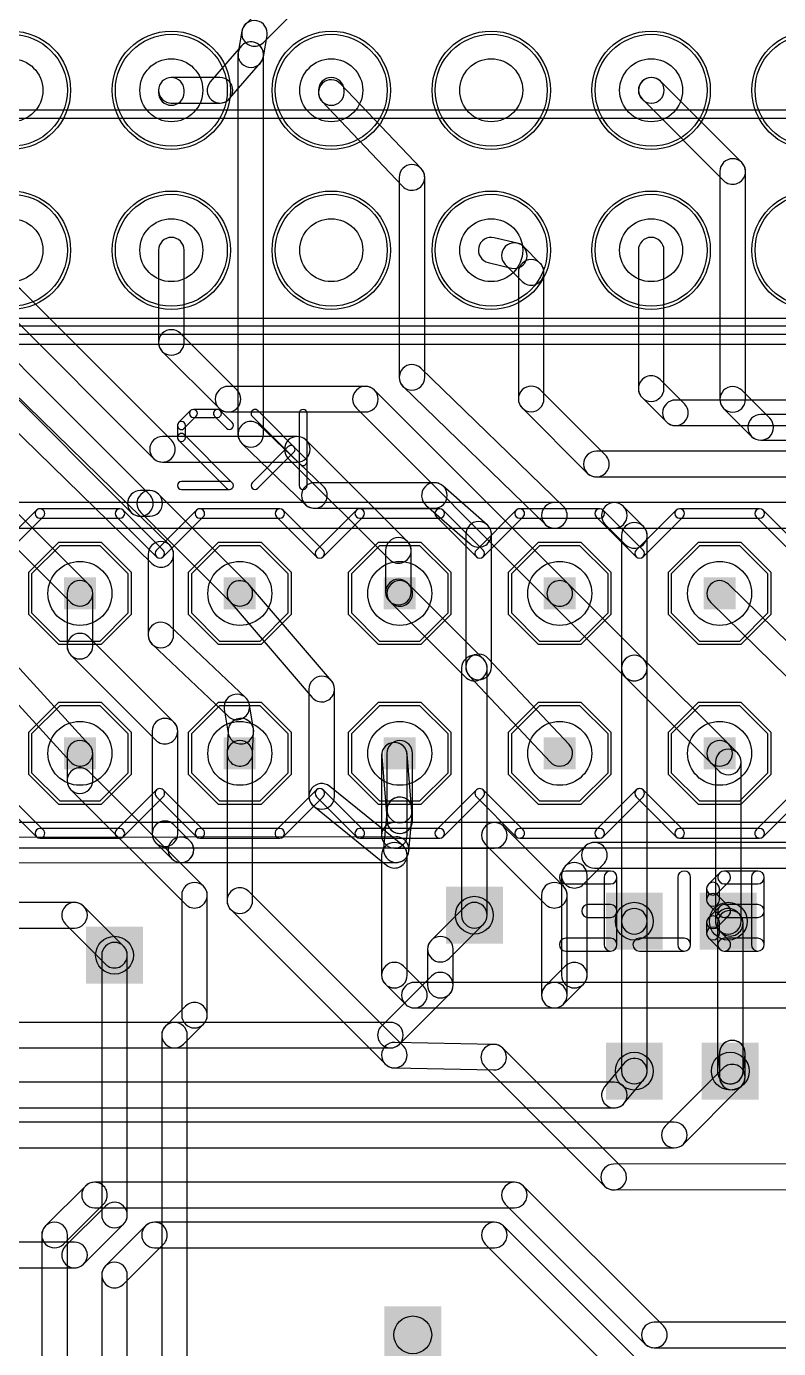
# Model space of a CAD drawing. Extents: x -3 to 127, y -3 to 73.
# Drawn here: x 27.01 to 38.96, y 41.18 to 62.18 of the extents above; entities that cross this region are included whole.
import ezdxf

# ---------------------------------------------------------------- set-up
doc = ezdxf.new("R2010")
doc.units = 0
for name, color, linetype in [('1', 22, 'CONTINUOUS'), ('16', 175, 'CONTINUOUS'), ('17', 82, 'CONTINUOUS'), ('18', 82, 'CONTINUOUS'), ('21', 253, 'CONTINUOUS'), ('22', 253, 'CONTINUOUS'), ('255', 2, 'CONTINUOUS'), ('26', 253, 'CONTINUOUS'), ('29', 253, 'CONTINUOUS'), ('30', 253, 'CONTINUOUS'), ('44', 253, 'CONTINUOUS'), ('52', 253, 'CONTINUOUS')]:
    doc.layers.add(name, color=color, linetype=linetype)

# ---------------------------------------------------------------- blocks, each defined once
blk = doc.blocks.new('RECT')
blk.add_solid([(-0.5, -0.5), (0.5, -0.5), (-0.5, 0.5), (0.5, 0.5)])
blk = doc.blocks.new('OCTAGONP')
blk.add_lwpolyline([(-0.5, -0.2071), (-0.5, 0.2071), (-0.2071, 0.5), (0.2071, 0.5), (0.5, 0.2071), (0.5, -0.2071), (0.2071, -0.5), (-0.2071, -0.5)], close=True)
blk = doc.blocks.new('ROUNDP')
blk.add_circle((0, 0), 0.5)
blk = doc.blocks.new('SQUAREV')
blk.add_solid([(-0.5, -0.5), (0.5, -0.5), (-0.5, 0.5), (0.5, 0.5)])

msp = doc.modelspace()

# ---------------------------------------------------------------- linework, layer by layer
at = {"layer": '1'}
for points in [[(31.6487, 61.1708), (31.6487, 61.1351, 1), (32.0551, 61.1351), (32.0551, 61.1708, 1)], [(31.7046, 60.9952), (32.9855, 59.6467, 1), (33.2802, 59.9265), (31.9993, 61.2751, 1)], [(32.9297, 59.7866), (32.9297, 56.6116, 1), (33.3361, 56.6116), (33.3361, 59.7866, 1)], [(24.6537, 58.4871), (28.6759, 54.465, 1), (28.9633, 54.7524), (24.9411, 58.7745, 1)], [(29.1087, 58.6308), (29.1087, 57.165, 1), (29.5151, 57.165), (29.5151, 58.6308, 1)], [(34.3457, 58.433), (34.7135, 58.3469, 1), (34.8061, 58.7426), (34.4382, 58.8287, 1)], [(36.7287, 58.6308), (36.7287, 56.4329, 1), (37.1351, 56.4329), (37.1351, 58.6308, 1)], [(34.6161, 58.4011), (34.8833, 58.1339, 1), (35.1706, 58.4213), (34.9035, 58.6884, 1)], [(34.8237, 58.2776), (34.8237, 56.2682, 1), (35.2301, 56.2682), (35.2301, 58.2776, 1)], [(26.6283, 57.7233), (29.0274, 55.3242, 1), (29.3148, 55.6115), (26.9156, 58.0107, 1)], [(29.1683, 57.0213), (30.0691, 56.1205, 1), (30.3564, 56.4078), (29.4556, 57.3086, 1)], [(23.9373, 56.8136), (27.7161, 53.0348, 1), (28.0034, 53.3221), (24.2246, 57.1009, 1)], [(32.9914, 56.4658), (35.2533, 54.2714, 1), (35.5363, 54.5631), (33.2744, 56.7574, 1)], [(36.7883, 56.2892), (37.1742, 55.9033, 1), (37.4615, 56.1907), (37.0756, 56.5766, 1)], [(30.2128, 56.0609), (32.3941, 56.0609, 1), (32.3941, 56.4673), (30.2128, 56.4673, 1)], [(32.2504, 56.1205), (35.3361, 53.0348, 1), (35.6234, 53.3221), (32.5377, 56.4078, 1)], [(34.8833, 56.1245), (35.9185, 55.0893, 1), (36.2059, 55.3766), (35.1706, 56.4119, 1)], [(37.3178, 55.8438), (40.2312, 55.8438, 1), (40.2312, 56.2502), (37.3178, 56.2502, 1)], [(29.1711, 55.2647), (31.3122, 55.2647, 1), (31.3122, 55.6711), (29.1711, 55.6711, 1)], [(31.1685, 55.3242), (32.7747, 53.718, 1), (33.0621, 54.0054), (31.4559, 55.6115, 1)], [(36.0622, 55.0298), (39.2381, 55.0298, 1), (39.2381, 55.4362), (36.0622, 55.4362, 1)], [(28.8196, 54.4055), (28.9695, 54.4055, 1), (28.9695, 54.8119), (28.8196, 54.8119, 1)], [(28.8258, 54.465), (30.2561, 53.0348, 1), (30.5434, 53.3221), (29.1132, 54.7524, 1)], [(35.3948, 54.2141), (36.3473, 54.2141, 1), (36.3473, 54.6205), (35.3948, 54.6205, 1)], [(36.2036, 54.2736), (36.5211, 53.9561, 1), (36.8085, 54.2434), (36.491, 54.5609, 1)], [(36.4616, 54.0998), (36.4616, 51.9934, 1), (36.868, 51.9934), (36.868, 54.0998, 1)], [(32.7152, 53.8617), (32.7152, 53.1998, 1), (33.1216, 53.1998), (33.1216, 53.8617, 1)], [(31.8548, 51.7912), (30.5541, 53.3106, 1), (30.2454, 53.0463), (31.546, 51.5269, 1)], [(32.7747, 53.0561), (32.7961, 53.0348, 1), (33.0834, 53.3221), (33.0621, 53.3435, 1)], [(34.2685, 52.1371), (33.0834, 53.3221, 1), (32.7961, 53.0348), (33.9811, 51.8497, 1)], [(34.328, 48.0673), (34.328, 51.9934, 1), (33.9216, 51.9934), (33.9216, 48.0673, 1)], [(36.5211, 51.8497), (37.8761, 50.4948, 1), (38.1634, 50.7821), (36.8085, 52.1371, 1)], [(31.9036, 49.9554), (31.9036, 51.6591, 1), (31.4972, 51.6591), (31.4972, 49.9554, 1)], [(27.6565, 50.6385), (27.6565, 50.2048, 1), (28.0629, 50.2048), (28.0629, 50.6385, 1)], [(30.1965, 50.6385), (30.1965, 48.2998, 1), (30.6029, 48.2998), (30.6029, 50.6385, 1)], [(27.7161, 50.0611), (29.5361, 48.2411, 1), (29.8235, 48.5284), (28.0034, 50.3485, 1)], [(32.9828, 49.1776), (31.8283, 50.1133, 1), (31.5724, 49.7976), (32.7269, 48.8619, 1)], [(33.058, 47.1148), (33.058, 49.0198, 1), (32.6516, 49.0198), (32.6516, 47.1148, 1)], [(35.8861, 49.1634), (35.5686, 48.8459, 1), (35.856, 48.5586), (36.1735, 48.8761, 1)], [(40.7923, 49.223), (36.0298, 49.223, 1), (36.0298, 48.8166), (40.7923, 48.8166, 1)], [(35.5091, 48.7023), (35.5091, 47.1148, 1), (35.9155, 47.1148), (35.9155, 48.7023, 1)], [(29.4766, 48.3848), (29.4766, 46.4798, 1), (29.883, 46.4798), (29.883, 48.3848, 1)], [(30.2561, 48.1561), (32.7111, 45.7011, 1), (32.9985, 45.9884), (30.5434, 48.4435, 1)], [(36.868, 45.5908), (36.868, 47.972, 1), (36.4616, 47.972), (36.4616, 45.5908, 1)], [(38.3325, 48.0839), (38.3007, 48.1157, 1), (38.0134, 47.8283), (38.0451, 47.7966, 1)], [(38.392, 45.5908), (38.392, 47.9403, 1), (37.9856, 47.9403), (37.9856, 45.5908, 1)], [(28.2066, 47.4323), (28.2066, 43.3048, 1), (28.613, 43.3048), (28.613, 47.4323, 1)], [(33.316, 46.9409), (32.9985, 47.2584, 1), (32.7111, 46.9711), (33.0286, 46.6536, 1)], [(35.5686, 47.2584), (35.2511, 46.9409, 1), (35.5385, 46.6536), (35.856, 46.9711, 1)], [(35.3948, 47.0005), (33.1723, 47.0005, 1), (33.1723, 46.5941), (35.3948, 46.5941, 1)], [(29.5361, 46.6234), (29.2186, 46.3059, 1), (29.506, 46.0186), (29.8235, 46.3361, 1)], [(29.1591, 46.1623), (29.1591, 40.1298, 1), (29.5655, 40.1298), (29.5655, 46.1623, 1)], [(32.8507, 45.6416), (34.4273, 45.6099, 1), (34.4355, 46.0162), (32.8589, 46.0479, 1)], [(34.2878, 45.6693), (36.1928, 43.7643, 1), (36.4801, 44.0517), (34.5751, 45.9567, 1)], [(78.8922, 44.143), (36.3363, 44.1112, 1), (36.3366, 43.7048), (78.8925, 43.7366, 1)], [(28.2661, 43.4484), (27.6311, 42.8134, 1), (27.9185, 42.5261), (28.5535, 43.1611, 1)], [(27.7748, 42.873), (26.1873, 42.873, 1), (26.1873, 42.4666), (27.7748, 42.4666, 1)]]:
    msp.add_lwpolyline(points, format="xyb", close=True, dxfattribs=at)
at = {"layer": '16'}
for points in [[(30.776, 61.9303), (31.1641, 62.3184, 1), (30.8767, 62.6057), (30.4886, 62.2176, 1)], [(30.4321, 62.1088), (30.3737, 61.7731, 1), (30.7741, 61.7034), (30.8325, 62.0391, 1)], [(30.2382, 61.0381), (30.7278, 61.6055, 1), (30.42, 61.871), (29.9305, 61.3036, 1)], [(30.3707, 61.7383), (30.3707, 55.7067, 1), (30.7771, 55.7067), (30.7771, 61.7383, 1)], [(29.1087, 61.1708), (29.1087, 61.1351, 1), (29.5151, 61.1351), (29.5151, 61.1708, 1)], [(29.3119, 60.9676), (30.0843, 60.9676, 1), (30.0843, 61.374), (29.3119, 61.374, 1)], [(36.9319, 60.9676), (36.9367, 60.9676, 1), (36.9367, 61.374), (36.9319, 61.374, 1)], [(36.793, 61.0271), (38.0833, 59.7368, 1), (38.3707, 60.0242), (37.0804, 61.3145, 1)], [(38.0238, 59.8805), (38.0238, 56.261, 1), (38.4302, 56.261), (38.4302, 59.8805, 1)], [(25.3715, 57.1975), (29.0039, 53.6536, 1), (29.2877, 53.9445), (25.6553, 57.4883, 1)], [(38.0833, 56.1173), (38.5278, 55.6728, 1), (38.8152, 55.9602), (38.3707, 56.4047, 1)], [(30.4331, 55.5603), (31.444, 54.5883, 1), (31.7256, 54.8812), (30.7147, 55.8532, 1)], [(38.6715, 55.6133), (41.2115, 55.6133, 1), (41.2115, 56.0197), (38.6715, 56.0197, 1)], [(31.5848, 54.5316), (33.4898, 54.5316, 1), (33.4898, 54.938), (31.5848, 54.938, 1)], [(33.3556, 54.5822), (34.0579, 53.9641, 1), (34.3264, 54.2691), (33.6241, 54.8873, 1)], [(33.9889, 54.1166), (33.9889, 52.0102, 1), (34.3953, 52.0102), (34.3953, 54.1166, 1)], [(28.9426, 53.7991), (28.9426, 52.5182, 1), (29.349, 52.5182), (29.349, 53.7991, 1)], [(27.6565, 53.1785), (27.6565, 52.3408, 1), (28.0629, 52.3408), (28.0629, 53.1785, 1)], [(36.8085, 52.1371), (35.6234, 53.3221, 1), (35.3361, 53.0348), (36.5211, 51.8497, 1)], [(39.3699, 52.1437), (38.1617, 53.3238, 1), (37.8778, 53.0331), (39.0859, 51.853, 1)], [(29.0061, 52.3707), (30.2133, 51.2277, 1), (30.4927, 51.5228), (29.2855, 52.6658, 1)], [(27.7161, 52.1971), (29.0663, 50.8468, 1), (29.3537, 51.1342), (28.0034, 52.4844, 1)], [(26.439, 51.8899), (27.7098, 50.5013, 1), (28.0096, 50.7756), (26.7388, 52.1642, 1)], [(34.044, 51.8711), (35.3316, 50.4994, 1), (35.6279, 50.7775), (34.3403, 52.1493, 1)], [(36.868, 47.972), (36.868, 51.9934, 1), (36.4616, 51.9934), (36.4616, 47.972, 1)], [(30.1525, 51.3421), (30.216, 50.9574, 1), (30.617, 51.0236), (30.5535, 51.4083, 1)], [(29.0068, 50.9905), (29.0068, 49.3605, 1), (29.4132, 49.3605), (29.4132, 50.9905, 1)], [(30.2135, 51.0002), (30.1968, 50.6481, 1), (30.6027, 50.6288), (30.6195, 50.9808, 1)], [(32.7365, 50.6385), (32.7365, 49.7397, 1), (33.1429, 49.7397), (33.1429, 50.6385, 1)], [(38.3007, 50.6448), (38.1634, 50.7821, 1), (37.8761, 50.4948), (38.0134, 50.3575, 1)], [(32.6516, 50.6073), (32.6516, 49.3373, 1), (33.058, 49.3373), (33.058, 50.6073, 1)], [(33.1423, 49.5864), (33.0573, 50.6238, 1), (32.6523, 50.5907), (32.7372, 49.5533, 1)], [(38.3603, 47.972), (38.3603, 50.5011, 1), (37.9539, 50.5011), (37.9539, 47.972, 1)], [(32.7373, 49.7577), (32.6813, 49.1268, 1), (33.0861, 49.0908), (33.1421, 49.7217, 1)], [(32.7365, 49.7397), (32.7365, 49.5698, 1), (33.1429, 49.5698), (33.1429, 49.7397, 1)], [(29.0663, 49.2168), (29.3207, 48.9624, 1), (29.6081, 49.2498), (29.3537, 49.5042, 1)], [(32.8548, 49.1341), (34.4423, 49.1341, 1), (34.4423, 49.5405), (32.8548, 49.5405, 1)], [(34.2986, 49.1936), (35.2511, 48.2411, 1), (35.5385, 48.5284), (34.586, 49.4809, 1)], [(29.4642, 49.3093), (23.1513, 49.3043, 1), (23.1517, 48.8979), (29.4645, 48.9029, 1)], [(32.8835, 49.312), (29.4642, 49.3093, 1), (29.4645, 48.9029), (32.8838, 48.9056, 1)], [(35.1916, 48.3848), (35.1916, 46.7973, 1), (35.598, 46.7973), (35.598, 48.3848, 1)], [(23.6473, 47.8641), (27.7748, 47.8641, 1), (27.7748, 48.2705), (23.6473, 48.2705, 1)], [(27.6311, 47.9236), (28.2661, 47.2886, 1), (28.5535, 47.5759), (27.9185, 48.2109, 1)], [(33.7287, 47.3838), (34.2685, 47.9236, 1), (33.9811, 48.2109), (33.4414, 47.6712, 1)], [(33.7883, 46.956), (33.7883, 47.5275, 1), (33.3819, 47.5275), (33.3819, 46.956, 1)], [(32.935, 46.0186), (33.7287, 46.8123, 1), (33.4414, 47.0997), (32.6476, 46.3059, 1)], [(35.3948, 46.5941), (40.4748, 46.5941, 1), (40.4748, 47.0005), (35.3948, 47.0005, 1)], [(22.0598, 45.9591), (32.7913, 45.9591, 1), (32.7913, 46.3655), (22.0598, 46.3655, 1)], [(38.0186, 45.899), (37.9869, 45.6132, 1), (38.3908, 45.5683), (38.4225, 45.8541, 1)], [(38.4238, 45.4955), (38.4238, 45.8765, 1), (38.0174, 45.8765), (38.0174, 45.4955, 1)], [(36.5034, 45.0797), (36.8209, 45.4607, 1), (36.5087, 45.7209), (36.1912, 45.3399, 1)], [(37.4435, 44.4311), (38.3642, 45.3518, 1), (38.0769, 45.6392), (37.1561, 44.7184, 1)], [(22.6948, 45.0066), (36.3473, 45.0066, 1), (36.3473, 45.413), (22.6948, 45.413, 1)], [(25.5523, 44.3716), (37.2998, 44.3716, 1), (37.2998, 44.778), (25.5523, 44.778, 1)], [(27.601, 42.8436), (28.236, 43.4786, 1), (27.9486, 43.7659), (27.3136, 43.1309, 1)], [(28.0923, 43.4191), (34.7598, 43.4191, 1), (34.7598, 43.8255), (28.0923, 43.8255, 1)], [(34.6161, 43.4786), (36.8386, 41.2561, 1), (37.126, 41.5434), (34.9035, 43.7659, 1)], [(27.6605, 34.4148), (27.6605, 42.9873, 1), (27.2541, 42.9873), (27.2541, 34.4148, 1)], [(28.5535, 42.2086), (29.1885, 42.8436, 1), (28.9011, 43.1309), (28.2661, 42.4959, 1)], [(29.0448, 42.7841), (34.4423, 42.7841, 1), (34.4423, 43.1905), (29.0448, 43.1905, 1)], [(34.2986, 42.8436), (36.5211, 40.6211, 1), (36.8085, 40.9084), (34.586, 43.1309, 1)], [(28.613, 34.0973), (28.613, 42.3523, 1), (28.2066, 42.3523), (28.2066, 34.0973, 1)], [(36.9823, 41.1966), (49.6823, 41.1966, 1), (49.6823, 41.603), (36.9823, 41.603, 1)]]:
    msp.add_lwpolyline(points, format="xyb", close=True, dxfattribs=at)
at = {"layer": '21'}
for points in [[(10.975, 60.729), (87.975, 60.729, 1), (87.975, 60.856), (10.975, 60.856, 1)], [(12.8019, 57.2973), (61.0619, 57.2973, 1), (61.0619, 57.4243), (12.8019, 57.4243, 1)]]:
    msp.add_lwpolyline(points, format="xyb", close=True, dxfattribs=at)
at = {"layer": '22'}
for points in [[(66.548, 54.6227), (17.0815, 54.6227, 1), (17.0815, 54.2163), (66.548, 54.2163, 1)], [(27.1709, 54.5023), (26.5359, 53.8673, 1), (26.6436, 53.7596), (27.2786, 54.3946, 1)], [(28.4947, 54.5247), (27.2247, 54.5247, 1), (27.2247, 54.3723), (28.4947, 54.3723, 1)], [(29.1836, 53.8673), (28.5486, 54.5023, 1), (28.4409, 54.3946), (29.0759, 53.7596, 1)], [(29.7109, 54.5023), (29.0759, 53.8673, 1), (29.1836, 53.7596), (29.8186, 54.3946, 1)], [(31.0347, 54.5247), (29.7647, 54.5247, 1), (29.7647, 54.3723), (31.0347, 54.3723, 1)], [(31.7236, 53.8673), (31.0886, 54.5023, 1), (30.9809, 54.3946), (31.6159, 53.7596, 1)], [(32.2509, 54.5023), (31.6159, 53.8673, 1), (31.7236, 53.7596), (32.3586, 54.3946, 1)], [(33.5747, 54.5247), (32.3047, 54.5247, 1), (32.3047, 54.3723), (33.5747, 54.3723, 1)], [(34.2636, 53.8673), (33.6286, 54.5023, 1), (33.5209, 54.3946), (34.1559, 53.7596, 1)], [(34.2636, 53.7596), (34.8986, 54.3946, 1), (34.7909, 54.5023), (34.1559, 53.8673, 1)], [(36.1147, 54.5247), (34.8447, 54.5247, 1), (34.8447, 54.3723), (36.1147, 54.3723, 1)], [(36.8036, 53.8673), (36.1686, 54.5023, 1), (36.0609, 54.3946), (36.6959, 53.7596, 1)], [(37.3309, 54.5023), (36.6959, 53.8673, 1), (36.8036, 53.7596), (37.4386, 54.3946, 1)], [(38.6547, 54.5247), (37.3847, 54.5247, 1), (37.3847, 54.3723), (38.6547, 54.3723, 1)], [(39.3436, 53.8673), (38.7086, 54.5023, 1), (38.6009, 54.3946), (39.2359, 53.7596, 1)], [(26.5359, 49.9496), (27.1709, 49.3146, 1), (27.2786, 49.4223), (26.6436, 50.0573, 1)], [(28.5486, 49.3146), (29.1836, 49.9496, 1), (29.0759, 50.0573), (28.4409, 49.4223, 1)], [(29.0759, 49.9496), (29.7109, 49.3146, 1), (29.8186, 49.4223), (29.1836, 50.0573, 1)], [(31.0886, 49.3146), (31.7236, 49.9496, 1), (31.6159, 50.0573), (30.9809, 49.4223, 1)], [(31.6159, 49.9496), (32.2509, 49.3146, 1), (32.3586, 49.4223), (31.7236, 50.0573, 1)], [(33.6286, 49.3146), (34.2636, 49.9496, 1), (34.1559, 50.0573), (33.5209, 49.4223, 1)], [(34.8986, 49.4223), (34.2636, 50.0573, 1), (34.1559, 49.9496), (34.7909, 49.3146, 1)], [(36.1686, 49.3146), (36.8036, 49.9496, 1), (36.6959, 50.0573), (36.0609, 49.4223, 1)], [(36.6959, 49.9496), (37.3309, 49.3146, 1), (37.4386, 49.4223), (36.8036, 50.0573, 1)], [(38.7086, 49.3146), (39.3436, 49.9496, 1), (39.2359, 50.0573), (38.6009, 49.4223, 1)], [(17.0815, 49.1363), (66.548, 49.1363, 1), (66.548, 49.5427), (17.0815, 49.5427, 1)], [(27.2247, 49.2923), (28.4947, 49.2923, 1), (28.4947, 49.4447), (27.2247, 49.4447, 1)], [(29.7647, 49.2923), (31.0347, 49.2923, 1), (31.0347, 49.4447), (29.7647, 49.4447, 1)], [(32.3047, 49.2923), (33.5747, 49.2923, 1), (33.5747, 49.4447), (32.3047, 49.4447, 1)], [(34.8447, 49.2923), (36.1147, 49.2923, 1), (36.1147, 49.4447), (34.8447, 49.4447, 1)], [(37.3847, 49.2923), (38.6547, 49.2923, 1), (38.6547, 49.4447), (37.3847, 49.4447, 1)], [(35.5755, 48.5657), (36.2873, 48.5657, 1), (36.2873, 48.7689), (35.5755, 48.7689, 1)], [(36.1857, 48.6673), (36.1857, 47.5996, 1), (36.3889, 47.5996), (36.3889, 48.6673, 1)], [(37.3551, 48.6673), (37.3551, 47.5996, 1), (37.5583, 47.5996), (37.5583, 48.6673, 1)], [(38.0204, 48.7392), (37.8424, 48.5612, 1), (37.9861, 48.4175), (38.1641, 48.5955, 1)], [(38.6261, 48.7689), (38.0922, 48.7689, 1), (38.0922, 48.5657), (38.6261, 48.5657, 1)], [(38.7277, 47.5996), (38.7277, 48.6673, 1), (38.5245, 48.6673), (38.5245, 47.5996, 1)], [(37.8127, 48.4894), (37.8127, 48.3114, 1), (38.0159, 48.3114), (38.0159, 48.4894, 1)], [(37.8424, 48.2396), (38.0204, 48.0616, 1), (38.1641, 48.2053), (37.9861, 48.3832, 1)], [(36.2873, 48.2351), (35.9314, 48.2351, 1), (35.9314, 48.0319), (36.2873, 48.0319, 1)], [(38.0204, 48.2053), (37.8424, 48.0273, 1), (37.9861, 47.8837), (38.1641, 48.0616, 1)], [(38.6261, 48.2351), (38.0922, 48.2351, 1), (38.0922, 48.0319), (38.6261, 48.0319, 1)], [(37.8127, 47.9555), (37.8127, 47.7776, 1), (38.0159, 47.7776), (38.0159, 47.9555, 1)], [(36.2873, 47.7012), (35.5755, 47.7012, 1), (35.5755, 47.498), (36.2873, 47.498, 1)], [(37.4567, 47.7012), (36.7449, 47.7012, 1), (36.7449, 47.498), (37.4567, 47.498, 1)], [(37.8424, 47.7057), (38.0204, 47.5278, 1), (38.1641, 47.6714), (37.9861, 47.8494, 1)], [(38.0922, 47.498), (38.6261, 47.498, 1), (38.6261, 47.7012), (38.0922, 47.7012, 1)]]:
    msp.add_lwpolyline(points, format="xyb", close=True, dxfattribs=at)
at = {"layer": '255'}
msp.add_lwpolyline([(61.1505, 57.5437), (10.2235, 57.5437, 1), (10.2235, 57.1373), (61.1505, 57.1373, 1)], format="xyb", close=True, dxfattribs=at)
at = {"layer": '26'}
for points in [[(29.5179, 55.8014), (29.7086, 55.992, 1), (29.6188, 56.0818), (29.4281, 55.8912, 1)], [(29.6637, 55.9734), (30.045, 55.9734, 1), (30.045, 56.1004), (29.6637, 56.1004, 1)], [(30.0001, 55.992), (30.1907, 55.8014, 1), (30.2805, 55.8912), (30.0899, 56.0818, 1)], [(31.4499, 55.3192), (30.6873, 56.0818, 1), (30.5975, 55.992), (31.3601, 55.2294, 1)], [(31.3415, 56.0369), (31.3415, 54.893, 1), (31.4685, 54.893), (31.4685, 56.0369, 1)], [(29.5365, 55.6556), (29.5365, 55.8463, 1), (29.4095, 55.8463), (29.4095, 55.6556, 1)], [(30.2805, 54.9379), (29.5179, 55.7005, 1), (29.4281, 55.6107), (30.1907, 54.8481, 1)], [(31.1695, 55.5099), (30.5975, 54.9379, 1), (30.6873, 54.8481), (31.2593, 55.42, 1)], [(29.473, 54.8295), (30.2356, 54.8295, 1), (30.2356, 54.9565), (29.473, 54.9565, 1)]]:
    msp.add_lwpolyline(points, format="xyb", close=True, dxfattribs=at)
at = {"layer": '44'}
for centre, radius in [((26.7719, 61.1708), 0.5), ((29.3119, 61.1708), 0.5), ((31.8519, 61.1708), 0.5), ((34.3919, 61.1708), 0.5), ((36.9319, 61.1708), 0.5), ((26.7719, 58.6308), 0.5), ((29.3119, 58.6308), 0.5), ((31.8519, 58.6308), 0.5), ((34.3919, 58.6308), 0.5), ((36.9319, 58.6308), 0.5), ((27.8597, 53.1785), 0.508), ((30.3997, 53.1785), 0.508), ((32.9397, 53.1785), 0.508), ((35.4797, 53.1785), 0.508), ((38.0197, 53.1785), 0.508), ((27.8597, 50.6385), 0.508), ((30.3997, 50.6385), 0.508), ((32.9397, 50.6385), 0.508), ((35.4797, 50.6385), 0.508), ((38.0197, 50.6385), 0.508), ((34.1248, 48.0673), 0.3), ((36.6648, 47.972), 0.3), ((38.1571, 47.972), 0.3), ((28.4098, 47.4323), 0.3), ((36.6648, 45.5908), 0.3), ((38.1888, 45.5908), 0.3), ((33.147, 41.402), 0.3)]:
    msp.add_circle(centre, radius, dxfattribs=at)

# ---------------------------------------------------------------- block references
at = {"layer": '17'}
for name, p, xscale, yscale in [('ROUNDP', (26.7719, 61.1708), 1.778, 1.778), ('ROUNDP', (26.7719, 61.1708), 1.778, 1.778), ('ROUNDP', (29.3119, 61.1708), 1.778, 1.778), ('ROUNDP', (29.3119, 61.1708), 1.778, 1.778), ('ROUNDP', (31.8519, 61.1708), 1.778, 1.778), ('ROUNDP', (31.8519, 61.1708), 1.778, 1.778), ('ROUNDP', (34.3919, 61.1708), 1.778, 1.778), ('ROUNDP', (34.3919, 61.1708), 1.778, 1.778), ('ROUNDP', (36.9319, 61.1708), 1.778, 1.778), ('ROUNDP', (36.9319, 61.1708), 1.778, 1.778), ('ROUNDP', (39.4719, 61.1708), 1.778, 1.778), ('ROUNDP', (39.4719, 61.1708), 1.778, 1.778), ('ROUNDP', (26.7719, 58.6308), 1.778, 1.778), ('ROUNDP', (26.7719, 58.6308), 1.778, 1.778), ('ROUNDP', (29.3119, 58.6308), 1.778, 1.778), ('ROUNDP', (29.3119, 58.6308), 1.778, 1.778), ('ROUNDP', (31.8519, 58.6308), 1.778, 1.778), ('ROUNDP', (31.8519, 58.6308), 1.778, 1.778), ('ROUNDP', (34.3919, 58.6308), 1.778, 1.778), ('ROUNDP', (34.3919, 58.6308), 1.778, 1.778), ('ROUNDP', (36.9319, 58.6308), 1.778, 1.778), ('ROUNDP', (36.9319, 58.6308), 1.778, 1.778), ('ROUNDP', (39.4719, 58.6308), 1.778, 1.778), ('ROUNDP', (39.4719, 58.6308), 1.778, 1.778), ('OCTAGONP', (27.8597, 53.1785), 1.524, 1.524), ('OCTAGONP', (27.8597, 53.1785), 1.524, 1.524), ('OCTAGONP', (30.3997, 53.1785), 1.524, 1.524), ('OCTAGONP', (30.3997, 53.1785), 1.524, 1.524), ('OCTAGONP', (32.9397, 53.1785), 1.524, 1.524), ('OCTAGONP', (32.9397, 53.1785), 1.524, 1.524), ('OCTAGONP', (35.4797, 53.1785), 1.524, 1.524), ('OCTAGONP', (35.4797, 53.1785), 1.524, 1.524), ('OCTAGONP', (38.0197, 53.1785), 1.524, 1.524), ('OCTAGONP', (38.0197, 53.1785), 1.524, 1.524), ('OCTAGONP', (27.8597, 50.6385), 1.524, 1.524), ('OCTAGONP', (27.8597, 50.6385), 1.524, 1.524), ('OCTAGONP', (30.3997, 50.6385), 1.524, 1.524), ('OCTAGONP', (30.3997, 50.6385), 1.524, 1.524), ('OCTAGONP', (32.9397, 50.6385), 1.524, 1.524), ('OCTAGONP', (32.9397, 50.6385), 1.524, 1.524), ('OCTAGONP', (35.4797, 50.6385), 1.524, 1.524), ('OCTAGONP', (35.4797, 50.6385), 1.524, 1.524), ('OCTAGONP', (38.0197, 50.6385), 1.524, 1.524), ('OCTAGONP', (38.0197, 50.6385), 1.524, 1.524)]:
    msp.add_blockref(name, p, dxfattribs=dict(at, xscale=xscale, yscale=yscale))
at = {"layer": '18', "xscale": 0.9048, "yscale": 0.9048}
for p in [(34.1248, 48.0673), (34.1248, 48.0673), (36.6648, 47.972), (36.6648, 47.972), (38.1571, 47.972), (38.1571, 47.972), (28.4098, 47.4323), (28.4098, 47.4323), (36.6648, 45.5908), (36.6648, 45.5908), (38.1888, 45.5908), (38.1888, 45.5908), (33.147, 41.402), (33.147, 41.402)]:
    msp.add_blockref('SQUAREV', p, dxfattribs=at)
at = {"layer": '29'}
for name, p, xscale, yscale in [('ROUNDP', (26.7719, 61.1708), 1.8796, 1.8796), ('ROUNDP', (29.3119, 61.1708), 1.8796, 1.8796), ('ROUNDP', (31.8519, 61.1708), 1.8796, 1.8796), ('ROUNDP', (34.3919, 61.1708), 1.8796, 1.8796), ('ROUNDP', (36.9319, 61.1708), 1.8796, 1.8796), ('ROUNDP', (39.4719, 61.1708), 1.8796, 1.8796), ('ROUNDP', (26.7719, 58.6308), 1.8796, 1.8796), ('ROUNDP', (29.3119, 58.6308), 1.8796, 1.8796), ('ROUNDP', (31.8519, 58.6308), 1.8796, 1.8796), ('ROUNDP', (34.3919, 58.6308), 1.8796, 1.8796), ('ROUNDP', (36.9319, 58.6308), 1.8796, 1.8796), ('ROUNDP', (39.4719, 58.6308), 1.8796, 1.8796), ('OCTAGONP', (27.8597, 53.1785), 1.6256, 1.6256), ('OCTAGONP', (30.3997, 53.1785), 1.6256, 1.6256), ('OCTAGONP', (32.9397, 53.1785), 1.6256, 1.6256), ('OCTAGONP', (35.4797, 53.1785), 1.6256, 1.6256), ('OCTAGONP', (38.0197, 53.1785), 1.6256, 1.6256), ('OCTAGONP', (27.8597, 50.6385), 1.6256, 1.6256), ('OCTAGONP', (30.3997, 50.6385), 1.6256, 1.6256), ('OCTAGONP', (32.9397, 50.6385), 1.6256, 1.6256), ('OCTAGONP', (35.4797, 50.6385), 1.6256, 1.6256), ('OCTAGONP', (38.0197, 50.6385), 1.6256, 1.6256)]:
    msp.add_blockref(name, p, dxfattribs=dict(at, xscale=xscale, yscale=yscale))
at = {"layer": '30'}
for name, p, xscale, yscale in [('ROUNDP', (26.7719, 61.1708), 1.8796, 1.8796), ('ROUNDP', (29.3119, 61.1708), 1.8796, 1.8796), ('ROUNDP', (31.8519, 61.1708), 1.8796, 1.8796), ('ROUNDP', (34.3919, 61.1708), 1.8796, 1.8796), ('ROUNDP', (36.9319, 61.1708), 1.8796, 1.8796), ('ROUNDP', (39.4719, 61.1708), 1.8796, 1.8796), ('ROUNDP', (26.7719, 58.6308), 1.8796, 1.8796), ('ROUNDP', (29.3119, 58.6308), 1.8796, 1.8796), ('ROUNDP', (31.8519, 58.6308), 1.8796, 1.8796), ('ROUNDP', (34.3919, 58.6308), 1.8796, 1.8796), ('ROUNDP', (36.9319, 58.6308), 1.8796, 1.8796), ('ROUNDP', (39.4719, 58.6308), 1.8796, 1.8796), ('OCTAGONP', (27.8597, 53.1785), 1.6256, 1.6256), ('OCTAGONP', (30.3997, 53.1785), 1.6256, 1.6256), ('OCTAGONP', (32.9397, 53.1785), 1.6256, 1.6256), ('OCTAGONP', (35.4797, 53.1785), 1.6256, 1.6256), ('OCTAGONP', (38.0197, 53.1785), 1.6256, 1.6256), ('OCTAGONP', (27.8597, 50.6385), 1.6256, 1.6256), ('OCTAGONP', (30.3997, 50.6385), 1.6256, 1.6256), ('OCTAGONP', (32.9397, 50.6385), 1.6256, 1.6256), ('OCTAGONP', (35.4797, 50.6385), 1.6256, 1.6256), ('OCTAGONP', (38.0197, 50.6385), 1.6256, 1.6256)]:
    msp.add_blockref(name, p, dxfattribs=dict(at, xscale=xscale, yscale=yscale))
at = {"layer": '52', "xscale": 0.508, "yscale": 0.508}
for p in [(27.8597, 53.1785), (30.3997, 53.1785), (32.9397, 53.1785), (35.4797, 53.1785), (38.0197, 53.1785), (27.8597, 50.6385), (30.3997, 50.6385), (32.9397, 50.6385), (35.4797, 50.6385), (38.0197, 50.6385)]:
    msp.add_blockref('RECT', p, dxfattribs=at)

doc.saveas('drawing.dxf')
